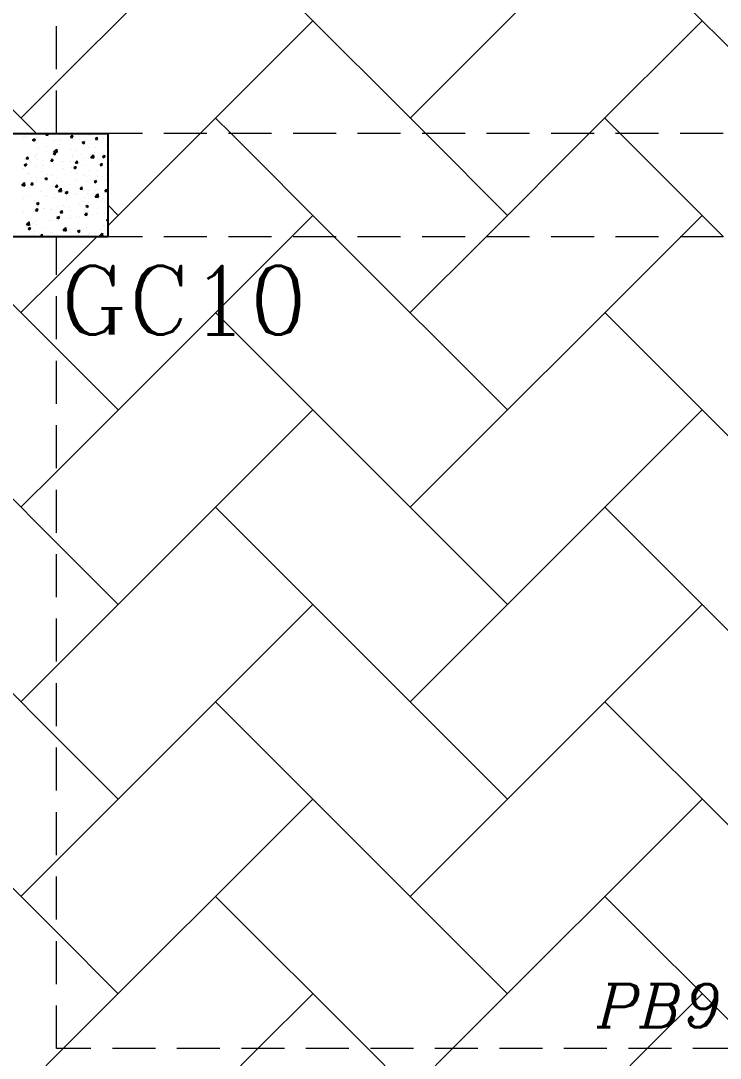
# Model space of a CAD drawing. Header units: millimetres. Extents: x 331487 to 517269, y 198509 to 399936.
# Drawn here: x 411241 to 413274, y 371381 to 374397 of the extents above; entities that cross this region are included whole.
import ezdxf

# ---------------------------------------------------------------- set-up
doc = ezdxf.new("R2010")
doc.units = ezdxf.units.MM
doc.header["$MEASUREMENT"] = 0
doc.linetypes.add('DASHED2', pattern=[0.375, 0.25, -0.125])
doc.layers.add('BEAM', color=1, linetype='Continuous', lineweight=5)
doc.layers.add('COLUMN', color=6, linetype='Continuous')
doc.styles.add('ITALICC', font='italicc', dxfattribs={"height": 0.3})
doc.styles.add('RC', font='romanc.shx', dxfattribs={"height": 200})

msp = doc.modelspace()

# ---------------------------------------------------------------- linework, layer by layer
at = {"layer": 'BEAM', "linetype": 'DASHED2', "ltscale": 500}
for p, q in [((411345.1, 374069.2), (411345.1, 376429.3)), ((414595.1, 374069.3), (411494.3, 374069.3)), ((411345.1, 371409), (411345.1, 373769.2)), ((414595.1, 373769.3), (411494.3, 373769.3)), ((414445.1, 371409), (411345.1, 371409))]:
    msp.add_line(p, q, dxfattribs=at)
at = {"layer": 'BEAM', "color": 253, "linetype": 'Continuous', "ltscale": 750}
for p, q in [((411345.1, 374217.7), (412090.3, 374962.9)), ((412373.1, 374114.3), (413221.7, 374962.9)), ((412418.2, 374069.2), (411807.4, 374680)), ((413549.6, 374069.2), (412938.8, 374680)), ((411762.3, 374069.2), (412090.3, 374397.2)), ((412893.7, 374069.2), (413221.7, 374397.2)), ((411286.9, 374069.2), (411045.1, 374311)), ((411241.8, 374114.3), (411345.1, 374217.7)), ((411852.6, 374069.2), (411807.4, 374114.3)), ((412983.9, 374069.2), (412938.8, 374114.3)), ((411494.3, 373801.2), (411762.3, 374069.2)), ((412152.5, 373769.3), (411852.6, 374069.2)), ((412656, 373831.5), (412418.2, 374069.2)), ((412593.7, 373769.3), (412893.7, 374069.2)), ((413283.9, 373769.3), (412983.9, 374069.2)), ((411524.6, 373831.5), (411494.3, 373861.8)), ((412028, 373769.3), (412090.3, 373831.5)), ((413159.4, 373769.3), (413221.7, 373831.5)), ((411345.1, 373086.3), (412028, 373769.3)), ((411345.1, 373652), (411462.3, 373769.2)), ((412656, 373265.8), (412152.5, 373769.3)), ((412373.1, 373548.7), (412593.7, 373769.3)), ((412373.1, 372983), (413159.4, 373769.3)), ((411345.1, 373445.3), (411045.1, 373745.3)), ((411241.8, 373548.7), (411345.1, 373652)), ((412656, 372700.1), (411807.4, 373548.7)), ((413787.3, 372700.1), (412938.8, 373548.7)), ((411524.6, 373265.8), (411345.1, 373445.3)), ((411345.1, 372520.6), (412090.3, 373265.8)), ((412373.1, 372417.3), (413221.7, 373265.8)), ((411345.1, 372879.6), (411045.1, 373179.6)), ((411241.8, 372983), (411345.1, 373086.3)), ((412656, 372134.4), (411807.4, 372983)), ((413787.3, 372134.4), (412938.8, 372983)), ((411524.6, 372700.1), (411345.1, 372879.6)), ((411345.1, 371954.9), (412090.3, 372700.1)), ((412373.1, 371851.6), (413221.7, 372700.1)), ((411345.1, 372313.9), (411045.1, 372613.9)), ((411241.8, 372417.3), (411345.1, 372520.6)), ((412656, 371568.8), (411807.4, 372417.3)), ((413787.3, 371568.8), (412938.8, 372417.3)), ((411524.6, 372134.4), (411345.1, 372313.9)), ((411364.9, 371409), (412090.3, 372134.4)), ((412496.2, 371409), (413221.7, 372134.4)), ((411345.1, 371748.3), (411045.1, 372048.3)), ((411241.8, 371851.6), (411345.1, 371954.9)), ((412250, 371409), (411807.4, 371851.6)), ((413381.4, 371409), (412938.8, 371851.6)), ((411524.6, 371568.8), (411345.1, 371748.3)), ((411930.6, 371409), (412090.3, 371568.8)), ((413061.9, 371409), (413221.7, 371568.8)), ((411241.8, 371285.9), (411364.9, 371409)), ((411630.6, 371109), (411930.6, 371409)), ((412550, 371109), (412250, 371409)), ((412373.1, 371285.9), (412496.2, 371409)), ((412761.9, 371109), (413061.9, 371409))]:
    msp.add_line(p, q, dxfattribs=at)
at = {"layer": 'COLUMN'}
for p, q in [((411044.3, 374069.2), (411494.3, 374069.2)), ((411494.3, 374069.2), (411494.3, 373769.2)), ((411494.3, 373769.2), (411044.3, 373769.2))]:
    msp.add_line(p, q, dxfattribs=at)
at = {"layer": 'COLUMN', "color": 2, "linetype": 'Continuous'}
for p, q in [((411250.5, 374057.8), (411250.5, 374057.8)), ((411254.9, 374060.3), (411254.9, 374060.3)), ((411287.7, 374059.1), (411287.7, 374059.1)), ((411303.9, 374055.6), (411303.9, 374055.6)), ((411314.6, 374065.2), (411318, 374069.2)), ((411314.6, 374065.2), (411320.6, 374064.7)), ((411318, 374068.6), (411318, 374068.6)), ((411320.6, 374064.7), (411319.7, 374069.2)), ((411346.1, 374069.1), (411346.1, 374069.1)), ((411386.3, 374058.9), (411391.2, 374064.7)), ((411386.3, 374058.9), (411392.3, 374058.4)), ((411392.3, 374058.4), (411391.2, 374064.7)), ((411440.8, 374062.4), (411440.8, 374062.4)), ((411458.1, 374052.7), (411462.9, 374058.4)), ((411464, 374052.1), (411462.9, 374058.4)), ((411275.8, 374051.1), (411282.8, 374053.8)), ((411275.8, 374051.1), (411280.8, 374047.7)), ((411280.8, 374047.7), (411282.8, 374053.8)), ((411287, 374041.5), (411287, 374041.5)), ((411291.7, 374029.2), (411291.7, 374029.2)), ((411316.7, 374032.5), (411316.7, 374032.5)), ((411338.3, 374048.5), (411338.3, 374048.5)), ((411354.6, 374037.5), (411354.6, 374037.5)), ((411357.3, 374053.3), (411357.3, 374053.3)), ((411388.9, 374054.9), (411388.9, 374054.9)), ((411410.7, 374051), (411410.7, 374051)), ((411417.8, 374045.8), (411417.8, 374045.8)), ((411419.5, 374043.1), (411426.5, 374045.8)), ((411419.5, 374043.1), (411424.5, 374039.7)), ((411424.5, 374039.7), (411426.5, 374045.8)), ((411439.6, 374029.1), (411439.6, 374029.1)), ((411442.8, 374049.1), (411442.8, 374049.1)), ((411458.1, 374052.7), (411464, 374052.1)), ((411458.6, 374029.5), (411458.6, 374029.5)), ((411464, 374048.8), (411464, 374048.8)), ((411480.7, 374054.1), (411480.7, 374054.1)), ((411490.9, 374036.2), (411490.9, 374036.2)), ((411256.8, 373996.3), (411261.6, 374002)), ((411256.8, 373996.3), (411262.7, 373995.7)), ((411262.7, 373995.7), (411261.6, 374002)), ((411283.6, 373999.4), (411283.6, 373999.4)), ((411284.4, 374004.5), (411284.4, 374004.5)), ((411285.8, 374008.2), (411285.8, 374008.2)), ((411328.3, 373998), (411328.3, 373998)), ((411328.5, 373990), (411333.3, 373995.7)), ((411334.5, 373989.5), (411333.3, 373995.7)), ((411335.5, 374010.8), (411342.5, 374013.5)), ((411335.5, 374010.8), (411340.5, 374007.5)), ((411337.1, 374015.2), (411337.1, 374015.2)), ((411337.8, 374002.2), (411337.8, 374002.2)), ((411337.9, 374016.2), (411345.7, 374024.3)), ((411337.9, 374016.2), (411346.8, 374014.8)), ((411340.5, 374007.5), (411342.5, 374013.5)), ((411341.9, 374009.4), (411341.9, 374009.4)), ((411346.8, 374014.8), (411345.7, 374024.3)), ((411387.6, 374021.6), (411387.6, 374021.6)), ((411391.2, 373999.9), (411391.2, 373999.9)), ((411391.5, 374006.4), (411391.5, 374006.4)), ((411400.2, 374019.5), (411400.2, 374019.5)), ((411416.5, 374009.6), (411416.5, 374009.6)), ((411424.2, 373997.5), (411424.2, 373997.5)), ((411438.4, 373995.8), (411438.4, 373995.8)), ((411444.6, 373997.7), (411444.6, 373997.7)), ((411444.7, 373999.6), (411452.5, 374007.8)), ((411444.7, 373999.6), (411453.6, 373998.2)), ((411453.6, 373998.2), (411452.4, 374007.7)), ((411454.4, 374014.6), (411454.4, 374014.6)), ((411479.2, 374002.8), (411486.2, 374005.5)), ((411479.2, 374002.8), (411484.2, 373999.5)), ((411482.5, 374007.5), (411482.5, 374007.5)), ((411484.2, 373999.5), (411486.2, 374005.5)), ((411489.7, 374002.9), (411489.7, 374002.9)), ((411249.3, 373967.5), (411249.3, 373967.5)), ((411251.5, 373978.6), (411258.5, 373981.3)), ((411251.5, 373978.6), (411256.4, 373975.2)), ((411252.1, 373993.3), (411252.1, 373993.3)), ((411256.4, 373975.2), (411258.5, 373981.3)), ((411265.4, 373989.8), (411265.4, 373989.8)), ((411284.6, 373974.9), (411284.6, 373974.9)), ((411290.4, 373993.1), (411290.4, 373993.1)), ((411305.5, 373991), (411305.5, 373991)), ((411307.6, 373977.5), (411307.6, 373977.5)), ((411328.5, 373990), (411334.5, 373989.5)), ((411335.9, 373981.9), (411335.9, 373981.9)), ((411358.9, 373988.8), (411358.9, 373988.8)), ((411365.2, 373966.9), (411365.2, 373966.9)), ((411365.9, 373987.5), (411365.9, 373987.5)), ((411386.4, 373988.4), (411386.4, 373988.4)), ((411390.2, 373970.2), (411390.2, 373970.2)), ((411395.2, 373970.6), (411402.2, 373973.2)), ((411395.2, 373970.6), (411400.1, 373967.2)), ((411400.1, 373967.2), (411402.2, 373973.2)), ((411400.2, 373983.7), (411405, 373989.5)), ((411400.2, 373983.7), (411406.2, 373983.2)), ((411406.2, 373983.2), (411405, 373989.5)), ((411412.3, 373986.5), (411412.3, 373986.5)), ((411428.1, 373975.2), (411428.1, 373975.2)), ((411465.7, 373984.3), (411465.7, 373984.3)), ((411471.9, 373977.4), (411476.8, 373983.2)), ((411471.9, 373977.4), (411477.9, 373976.9)), ((411477.9, 373976.9), (411476.8, 373983.2)), ((411488.5, 373969.6), (411488.5, 373969.6)), ((411491.2, 373983.5), (411491.2, 373983.5)), ((411264.1, 373953.6), (411264.1, 373953.6)), ((411264.5, 373953.6), (411264.5, 373953.6)), ((411283.4, 373941.6), (411283.4, 373941.6)), ((411302, 373958.6), (411302, 373958.6)), ((411311.2, 373938.3), (411318.2, 373941)), ((411311.2, 373938.3), (411316.1, 373935)), ((411316.1, 373935), (411318.1, 373941)), ((411317.9, 373951.4), (411317.9, 373951.4)), ((411334.7, 373948.7), (411334.7, 373948.7)), ((411345.8, 373942.5), (411345.8, 373942.5)), ((411371.3, 373949.1), (411371.3, 373949.1)), ((411385.2, 373955.1), (411385.2, 373955.1)), ((411401.8, 373935.8), (411401.8, 373935.8)), ((411404.1, 373952.5), (411404.1, 373952.5)), ((411424.7, 373946.9), (411424.7, 373946.9)), ((411437.1, 373962.6), (411437.1, 373962.6)), ((411462.4, 373962.5), (411462.4, 373962.5)), ((411464.9, 373944.1), (411464.9, 373944.1)), ((411478.1, 373944.6), (411478.1, 373944.6)), ((411487.3, 373936.3), (411487.3, 373936.3)), ((411489.9, 373947.4), (411489.9, 373947.4)), ((411244.5, 373918.8), (411252.3, 373926.9)), ((411244.5, 373918.8), (411253.4, 373917.4)), ((411253.4, 373917.4), (411252.3, 373926.9)), ((411270.6, 373921), (411275.5, 373926.8)), ((411270.6, 373921), (411276.6, 373920.5)), ((411276.6, 373920.5), (411275.5, 373926.8)), ((411275.7, 373919.2), (411275.7, 373919.2)), ((411282.1, 373908.3), (411282.1, 373908.3)), ((411287.4, 373932.5), (411287.4, 373932.5)), ((411333.5, 373915.4), (411333.5, 373915.4)), ((411338.8, 373927.5), (411338.8, 373927.5)), ((411342.4, 373914.8), (411347.2, 373920.5)), ((411342.4, 373914.8), (411348.3, 373914.2)), ((411348.3, 373914.2), (411347.2, 373920.5)), ((411351.2, 373902.2), (411359, 373910.4)), ((411360.1, 373900.8), (411359, 373910.3)), ((411363.9, 373930.8), (411363.9, 373930.8)), ((411384, 373921.8), (411384, 373921.8)), ((411414.1, 373908.5), (411418.9, 373914.2)), ((411414.1, 373908.5), (411420.1, 373908)), ((411420.1, 373908), (411418.9, 373914.2)), ((411435.9, 373929.3), (411435.9, 373929.3)), ((411438.6, 373904.6), (411438.6, 373904.6)), ((411454.9, 373930.3), (411461.9, 373933)), ((411454.9, 373930.3), (411459.8, 373926.9)), ((411459.8, 373926.9), (411461.9, 373933)), ((411463.6, 373907.9), (411463.6, 373907.9)), ((411485.8, 373902.2), (411490.6, 373908)), ((411491.8, 373901.7), (411490.6, 373908)), ((411245.1, 373902.5), (411245.1, 373902.5)), ((411249.4, 373879.7), (411249.4, 373879.7)), ((411266.1, 373889.1), (411266.1, 373889.1)), ((411280.9, 373875), (411280.9, 373875)), ((411298.4, 373900.3), (411298.4, 373900.3)), ((411312.5, 373888), (411312.5, 373888)), ((411319.5, 373886.8), (411319.5, 373886.8)), ((411332.3, 373882.1), (411332.3, 373882.1)), ((411337.6, 373891.3), (411337.6, 373891.3)), ((411341.6, 373882.8), (411341.6, 373882.8)), ((411351.2, 373902.2), (411360.1, 373900.8)), ((411351.8, 373898), (411351.8, 373898)), ((411370.8, 373898), (411377.8, 373900.7)), ((411370.8, 373898), (411375.8, 373894.7)), ((411372.9, 373884.6), (411372.9, 373884.6)), ((411375.4, 373896.3), (411375.4, 373896.3)), ((411375.8, 373894.7), (411377.8, 373900.7)), ((411382.8, 373888.5), (411382.8, 373888.5)), ((411400, 373892.8), (411400, 373892.8)), ((411405.2, 373895.8), (411405.2, 373895.8)), ((411426.3, 373882.3), (411426.3, 373882.3)), ((411434.7, 373896), (411434.7, 373896)), ((411457.9, 373885.7), (411465.7, 373893.8)), ((411457.9, 373885.7), (411466.8, 373884.3)), ((411458.3, 373902.8), (411458.3, 373902.8)), ((411458.6, 373893.5), (411458.6, 373893.5)), ((411466.8, 373884.3), (411465.7, 373893.8)), ((411479.7, 373880.1), (411479.7, 373880.1)), ((411482.2, 373880.9), (411482.2, 373880.9)), ((411485.8, 373902.2), (411491.8, 373901.7)), ((411486.1, 373903), (411486.1, 373903)), ((411278.5, 373849.4), (411278.5, 373849.4)), ((411283.3, 373872.8), (411283.3, 373872.8)), ((411284.5, 373845.8), (411289.3, 373851.6)), ((411284.5, 373845.8), (411290.5, 373845.3)), ((411286.2, 373848.6), (411286.2, 373848.6)), ((411286.8, 373865.8), (411293.8, 373868.5)), ((411286.8, 373865.8), (411291.8, 373862.4)), ((411290.5, 373845.3), (411289.3, 373851.6)), ((411291.8, 373862.4), (411293.8, 373868.5)), ((411307.3, 373850.8), (411307.3, 373850.8)), ((411311.3, 373851.9), (411311.3, 373851.9)), ((411331, 373848.8), (411331, 373848.8)), ((411331.9, 373847.2), (411331.9, 373847.2)), ((411349.1, 373856.9), (411349.1, 373856.9)), ((411356.2, 373839.6), (411361.1, 373845.3)), ((411362.2, 373839), (411361.1, 373845.3)), ((411365.6, 373860.9), (411365.6, 373860.9)), ((411381.6, 373855.2), (411381.6, 373855.2)), ((411385.3, 373844.9), (411385.3, 373844.9)), ((411412.3, 373865.2), (411412.3, 373865.2)), ((411423.9, 373870.9), (411423.9, 373870.9)), ((411430.5, 373857.8), (411437.5, 373860.5)), ((411430.5, 373857.8), (411435.5, 373854.4)), ((411433.5, 373862.7), (411433.5, 373862.7)), ((411435.5, 373854.4), (411437.5, 373860.5)), ((411437.3, 373868.5), (411437.3, 373868.5)), ((411475.2, 373873.5), (411475.2, 373873.5)), ((411484.8, 373869.7), (411484.8, 373869.7)), ((411249, 373840.8), (411249, 373840.8)), ((411279.7, 373841.8), (411279.7, 373841.8)), ((411322.8, 373817.4), (411322.8, 373817.4)), ((411329.8, 373815.5), (411329.8, 373815.5)), ((411345.5, 373815.8), (411345.5, 373815.8)), ((411346.5, 373825.5), (411353.5, 373828.2)), ((411346.5, 373825.5), (411351.5, 373822.2)), ((411351.5, 373822.2), (411353.5, 373828.2)), ((411356.2, 373839.6), (411362.2, 373839)), ((411380.3, 373821.9), (411380.3, 373821.9)), ((411386, 373825.7), (411386, 373825.7)), ((411403.8, 373825.9), (411403.8, 373825.9)), ((411411, 373829), (411411, 373829)), ((411428, 373833.3), (411432.8, 373839)), ((411428, 373833.3), (411433.9, 373832.8)), ((411432.3, 373829.4), (411432.3, 373829.4)), ((411433.9, 373832.7), (411432.8, 373839)), ((411438.7, 373842.7), (411438.7, 373842.7)), ((411448.9, 373834), (411448.9, 373834)), ((411462.1, 373835.9), (411462.1, 373835.9)), ((411483.6, 373836.4), (411483.6, 373836.4)), ((411490.2, 373817.5), (411494.3, 373819.1)), ((411490.2, 373817.5), (411494.3, 373814.7)), ((411492.1, 373840.4), (411492.1, 373840.4)), ((411257.7, 373804.8), (411265.5, 373812.9)), ((411257.7, 373804.8), (411266.6, 373803.4)), ((411259.1, 373798.3), (411259.1, 373798.3)), ((411259.9, 373809.1), (411259.9, 373809.1)), ((411262.5, 373793.3), (411269.5, 373796)), ((411262.5, 373793.3), (411267.5, 373789.9)), ((411266.6, 373803.4), (411265.5, 373812.9)), ((411267.5, 373789.9), (411269.5, 373796)), ((411278.5, 373808.5), (411278.5, 373808.5)), ((411280.2, 373784.9), (411280.2, 373784.9)), ((411285, 373812.4), (411285, 373812.4)), ((411287.2, 373805.8), (411287.2, 373805.8)), ((411312.5, 373796.1), (411312.5, 373796.1)), ((411359.7, 373786.3), (411359.7, 373786.3)), ((411364.4, 373788.3), (411373.3, 373786.9)), ((411364.5, 373788.3), (411372.3, 373796.4)), ((411365.8, 373793.8), (411365.8, 373793.8)), ((411373.3, 373786.9), (411372.2, 373796.4)), ((411379.1, 373788.6), (411379.1, 373788.6)), ((411384.7, 373789.6), (411384.7, 373789.6)), ((411406.2, 373785.3), (411413.2, 373788)), ((411406.2, 373785.3), (411411.2, 373781.9)), ((411411.2, 373781.9), (411413.2, 373788)), ((411419.2, 373791.6), (411419.2, 373791.6)), ((411422.6, 373794.6), (411422.6, 373794.6)), ((411431.1, 373796.1), (411431.1, 373796.1)), ((411472.6, 373789.3), (411472.6, 373789.3)), ((411482.4, 373803.2), (411482.4, 373803.2)), ((411485.7, 373802.9), (411485.7, 373802.9)), ((411258.7, 373773), (411258.7, 373773)), ((411277.3, 373775.2), (411277.3, 373775.2)), ((411296.5, 373778), (411296.5, 373778)), ((411298.4, 373770.6), (411303.2, 373776.4)), ((411298.4, 373770.6), (411304.4, 373770.1)), ((411304.4, 373770.1), (411303.2, 373776.3)), ((411328.6, 373782.2), (411328.6, 373782.2)), ((411333.5, 373782.6), (411333.5, 373782.6)), ((411374.2, 373769.2), (411374.9, 373770.1)), ((411375.1, 373769.2), (411374.9, 373770.1)), ((411386.9, 373780.4), (411386.9, 373780.4)), ((411440.3, 373778.1), (411440.3, 373778.1)), ((411458, 373776.2), (411458, 373776.2)), ((411471.2, 373771.7), (411479, 373779.8)), ((411471.2, 373771.7), (411480.1, 373770.3)), ((411480.1, 373770.3), (411479, 373779.8)), ((411481.2, 373769.9), (411481.2, 373769.9)), ((411493.7, 373775.9), (411493.7, 373775.9))]:
    msp.add_line(p, q, dxfattribs=at)

# ---------------------------------------------------------------- texts
at = {"color": 3, "linetype": 'Continuous', "style": 'ITALICC'}
msp.add_attdef('PB9', (412916.5, 371471.2), '', height=125, dxfattribs=at)
at = {"layer": 'COLUMN', "style": 'RC'}
msp.add_text('GC10', height=200, dxfattribs=at).set_placement((411355.6, 373484.7))

doc.saveas('drawing.dxf')
